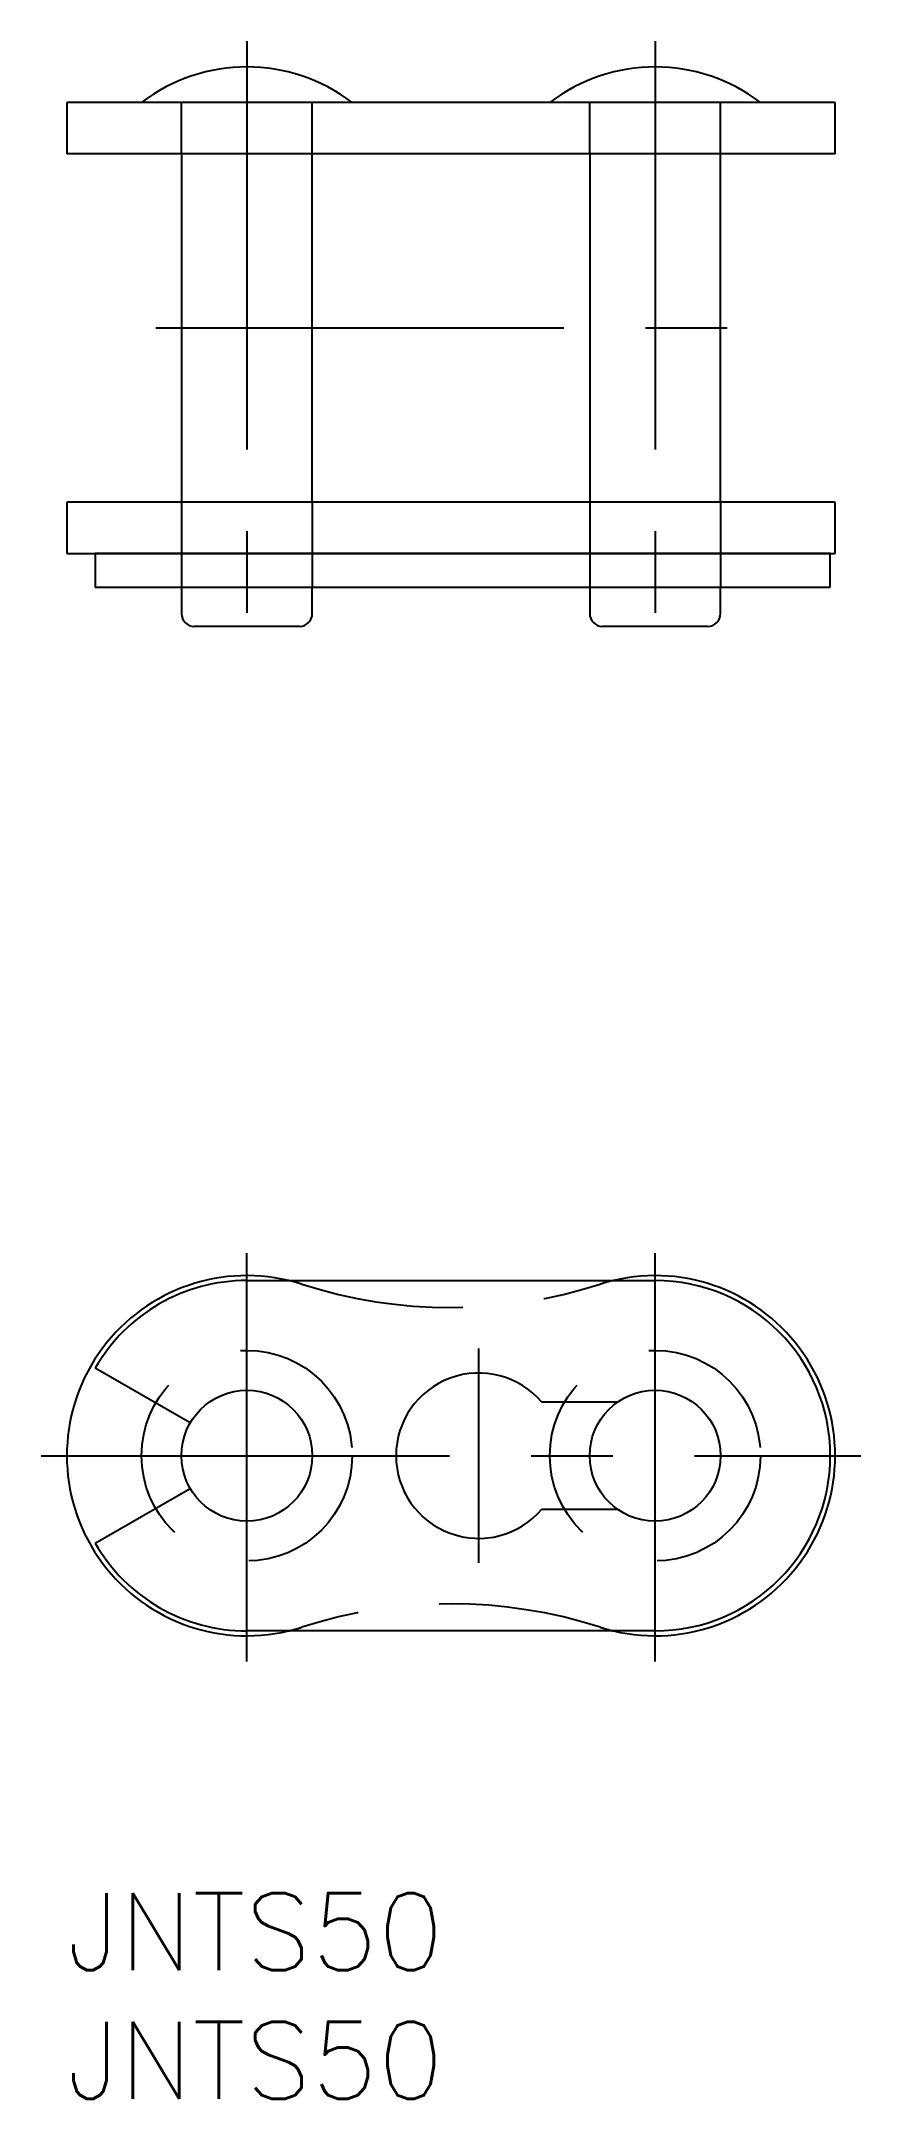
# Model space of a CAD drawing. Extents: x -1 to 30.9, y -8 to 72.
import ezdxf

# ---------------------------------------------------------------- set-up
doc = ezdxf.new("R2010")
doc.units = 0
doc.header["$LTSCALE"] = 0.5
doc.linetypes.add('CENTER', pattern=[50.8, 31.75, -6.35, 6.35, -6.35])
doc.linetypes.add('DASHED', pattern=[19.05, 12.7, -6.35])
for name, color, linetype in [('MSM_CENTER', 1, 'CENTER'), ('MSM_CONTINUOUS', 7, 'CONTINUOUS'), ('MSM_DASHED', 4, 'DASHED'), ('MSM_PART_NUMBER', 7, 'CONTINUOUS')]:
    doc.layers.add(name, color=color, linetype=linetype)
doc.styles.get("Standard").update_dxf_attribs({"font": 'txt.shx', "height": 1, "bigfont": 'bigfont.shx'})

# ---------------------------------------------------------------- blocks, each defined once
blk = doc.blocks.new('*U24')
at = {"layer": 'MSM_PART_NUMBER'}
blk.add_text('JNTS50', height=3, dxfattribs=at).set_placement((0, -3))
blk = doc.blocks.new('*U25')
at = {"layer": 'MSM_PART_NUMBER'}
blk.add_text('JNTS50', height=3, dxfattribs=at).set_placement((0, -8))

msp = doc.modelspace()

# ---------------------------------------------------------------- linework, layer by layer
at = {"layer": 'MSM_CENTER'}
for p, q in [((7, 71.984), (7, 48.234)), ((22.875, 71.984), (22.875, 48.234)), ((3.455, 60.834), (26.42, 60.834)), ((7, 9), (7, 25)), ((22.875, 9), (22.875, 25)), ((16.015, 12.83), (16.015, 21.17)), ((-1, 17), (30.875, 17))]:
    msp.add_line(p, q, dxfattribs=at)
at = {"layer": 'MSM_CONTINUOUS'}
for p, q in [((0, 69.599), (0, 67.599)), ((29.875, 69.599), (0, 69.599)), ((29.875, 67.599), (29.875, 69.599)), ((29.875, 67.599), (0, 67.599)), ((4.455, 67.599), (4.455, 54.069)), ((9.545, 54.069), (9.545, 67.599)), ((20.33, 67.599), (20.33, 54.069)), ((25.42, 54.069), (25.42, 67.599)), ((0, 54.069), (0, 52.069)), ((29.875, 54.069), (0, 54.069)), ((29.875, 52.069), (29.875, 54.069)), ((0, 52.069), (29.875, 52.069)), ((29.685, 52.069), (1.102, 52.069)), ((1.102, 52.069), (1.102, 50.759)), ((29.685, 50.759), (29.685, 52.069)), ((1.102, 50.759), (29.685, 50.759)), ((4.455, 50.759), (4.455, 49.734)), ((9.545, 49.734), (9.545, 50.759)), ((20.33, 50.759), (20.33, 49.734)), ((25.42, 49.734), (25.42, 50.759)), ((9.045, 49.234), (4.955, 49.234)), ((24.92, 49.234), (20.83, 49.234)), ((7, 23.81), (22.875, 23.81)), ((4.796, 18.273), (1.102, 20.405)), ((21.408, 19.08), (18.466, 19.08)), ((1.102, 13.595), (4.796, 15.728)), ((18.466, 14.92), (21.408, 14.92)), ((22.875, 10.19), (7, 10.19))]:
    msp.add_line(p, q, dxfattribs=at)
for centre in [(7, 17), (22.875, 17)]:
    msp.add_circle(centre, 2.545, dxfattribs=at)
for centre, radius, start, end in [((7, 64.237), 6.746, 52.62714, 127.37286), ((22.875, 64.237), 6.746, 52.62714, 127.37286), ((4.955, 49.734), 0.5, 180, 270), ((9.045, 49.734), 0.5, 270, 0), ((20.83, 49.734), 0.5, 180, 270), ((24.92, 49.734), 0.5, 270, 0), ((7, 17), 7, 76.62011, 283.37989), ((22.875, 17), 7, 256.62011, 103.37989), ((7, 17), 6.81, 90, 150), ((22.875, 17), 6.81, 270, 90), ((16.015, 17), 3.215, 40.31334, 319.68666), ((7, 17), 6.81, 210, 270)]:
    msp.add_arc(centre, radius, start, end, dxfattribs=at)
at = {"layer": 'MSM_DASHED'}
for p, q in [((4.455, 67.599), (4.455, 69.599)), ((9.545, 67.599), (9.545, 69.599)), ((20.33, 67.599), (20.33, 69.599)), ((25.42, 67.599), (25.42, 69.599)), ((4.455, 54.069), (4.455, 50.759)), ((9.545, 54.069), (9.545, 50.759)), ((20.33, 54.069), (20.33, 50.759)), ((25.42, 54.069), (25.42, 50.759))]:
    msp.add_line(p, q, dxfattribs=at)
for centre in [(7, 17), (22.875, 17)]:
    msp.add_circle(centre, 4.095, dxfattribs=at)
for centre, radius, start, end in [((7, 17), 7, 72.23154, 76.62011), ((14.938, 41.769), 19.01, 252.23154, 287.76846), ((22.875, 17), 7, 103.37989, 107.76846), ((14.938, -7.769), 19.01, 72.23154, 107.76846), ((7, 17), 7, 283.37989, 287.76846), ((22.875, 17), 7, 252.23154, 256.62011)]:
    msp.add_arc(centre, radius, start, end, dxfattribs=at)

# ---------------------------------------------------------------- block references
at = {"layer": 'MSM_CONTINUOUS'}
for name in ['*U24', '*U25']:
    msp.add_blockref(name, (0, 0), dxfattribs=at)

doc.saveas('drawing.dxf')
